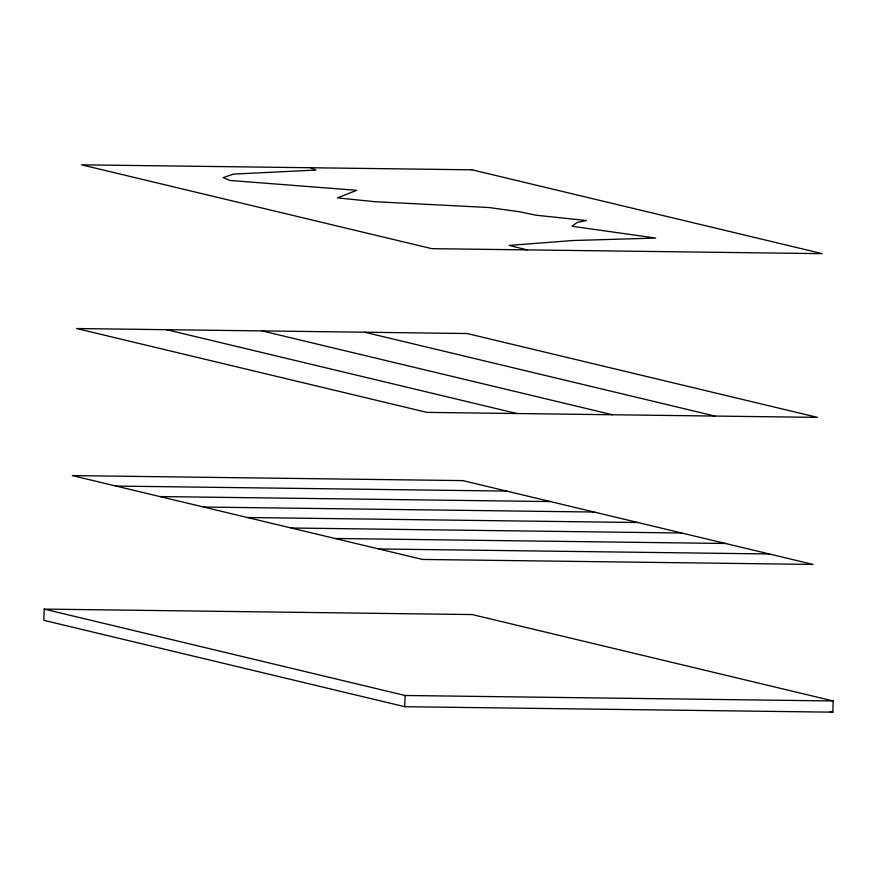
<?xml version="1.0" encoding="UTF-8"?>
<svg xmlns="http://www.w3.org/2000/svg" width="877" height="877" viewBox="0 0 877 877"><rect width="100%" height="100%" fill="white"/><g stroke="black" fill="none" stroke-linecap="round" stroke-linejoin="round"><path stroke-width="1.32" d="M44.179 609.098L43.85 620.324L404.757 706.709L832.821 712.179L833.15 700.953L472.243 614.569L44.179 609.098L405.097 695.483L833.15 700.953M404.757 706.709L405.097 695.483M116.06 486.077L506.566 491.076M159.855 496.557L550.35 501.556M203.639 507.038L594.135 512.036M247.424 517.518L637.93 522.517M291.208 528.009L681.714 532.997M334.992 538.489L725.498 543.477M378.776 548.969L769.282 553.957M364.624 332.219L714.919 416.06M262.113 330.914L612.398 414.755M166.564 329.686L516.86 413.527M830.157 711.543L832.821 712.179M527.121 249.89L509.175 245.407L572.933 240.517L655.766 238.084L571.99 226.244L576.967 222.528L586.417 220.511L536 215.205L519.897 211.806L489.015 207.531L374.6 201.677L337.437 197.862L356.786 190.32L229.785 180.443L223.262 177.625L233.425 174.106L315.983 170.072L310.732 167.748M472.001 169.809L81.506 164.821L431.791 248.662L822.286 253.661L472.001 169.809M467.145 333.534L76.639 328.535L426.935 412.376L817.43 417.375L467.145 333.534M462.782 480.596L72.276 475.597L422.561 559.449L813.067 564.437L462.782 480.596"/></g></svg>
